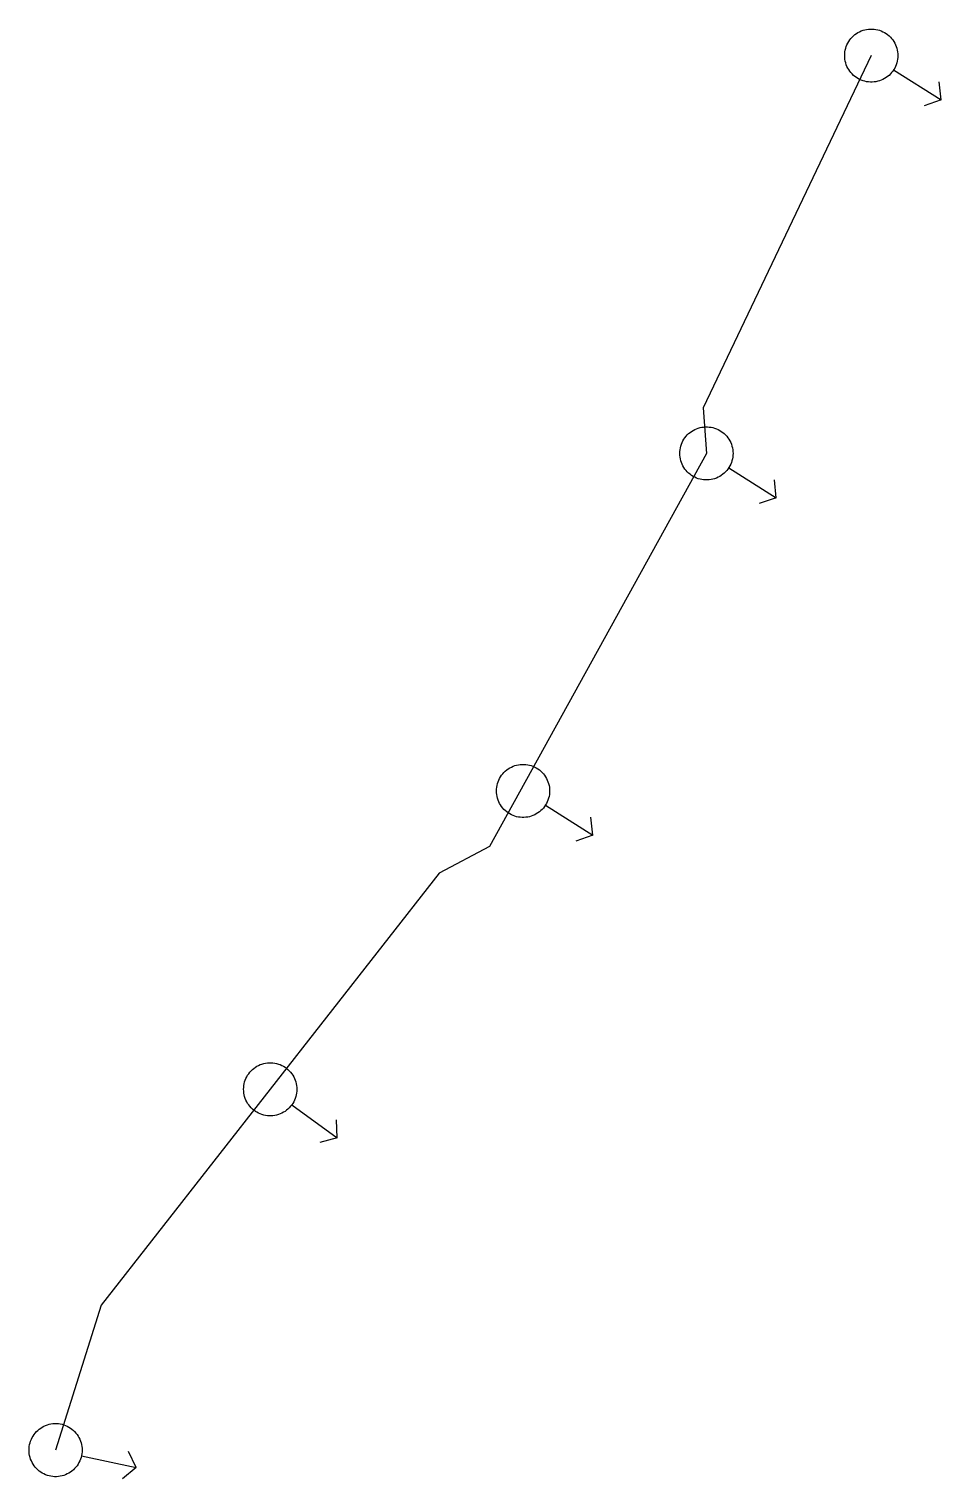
# Model space of a CAD drawing. Header units: inches. Extents: x 1390672 to 1398270, y 354915 to 360781.
# Drawn here: x 1394742.3 to 1394849.3, y 359322.1 to 359492.2 of the extents above; entities that cross this region are included whole.
import ezdxf

# ---------------------------------------------------------------- set-up
doc = ezdxf.new("R2010")
doc.units = ezdxf.units.IN
doc.header["$MEASUREMENT"] = 0

msp = doc.modelspace()

# ---------------------------------------------------------------- linework, layer by layer
for points in [[(1394844.19, 359489.05), (1394844.18, 359488.83), (1394844.16, 359488.62), (1394844.12, 359488.4), (1394844.07, 359488.19), (1394844, 359487.98), (1394843.92, 359487.78), (1394843.83, 359487.59), (1394843.72, 359487.4), (1394843.6, 359487.22), (1394843.46, 359487.05), (1394843.32, 359486.89), (1394843.16, 359486.73), (1394842.99, 359486.59), (1394842.82, 359486.47), (1394842.63, 359486.35), (1394842.44, 359486.25), (1394842.24, 359486.16), (1394842.04, 359486.09), (1394841.83, 359486.03), (1394841.62, 359485.98), (1394841.4, 359485.95), (1394841.18, 359485.94), (1394840.97, 359485.94), (1394840.75, 359485.95), (1394840.53, 359485.98), (1394840.32, 359486.03), (1394840.11, 359486.09), (1394839.91, 359486.16), (1394839.71, 359486.25), (1394839.52, 359486.35), (1394839.33, 359486.47), (1394839.16, 359486.59), (1394838.99, 359486.73), (1394838.83, 359486.89), (1394838.69, 359487.05), (1394838.55, 359487.22), (1394838.43, 359487.4), (1394838.32, 359487.59), (1394838.23, 359487.78), (1394838.15, 359487.98), (1394838.08, 359488.19), (1394838.03, 359488.4), (1394837.99, 359488.62), (1394837.97, 359488.83), (1394837.96, 359489.05), (1394837.97, 359489.27), (1394837.99, 359489.48), (1394838.03, 359489.7), (1394838.08, 359489.91), (1394838.15, 359490.12), (1394838.23, 359490.32), (1394838.32, 359490.51), (1394838.43, 359490.7), (1394838.55, 359490.88), (1394838.69, 359491.05), (1394838.83, 359491.22), (1394838.99, 359491.37), (1394839.16, 359491.51), (1394839.33, 359491.63), (1394839.52, 359491.75), (1394839.71, 359491.85), (1394839.91, 359491.94), (1394840.11, 359492.01), (1394840.32, 359492.07), (1394840.53, 359492.12), (1394840.75, 359492.15), (1394840.97, 359492.16), (1394841.18, 359492.16), (1394841.4, 359492.15), (1394841.62, 359492.12), (1394841.83, 359492.07), (1394842.04, 359492.01), (1394842.24, 359491.94), (1394842.44, 359491.85), (1394842.63, 359491.75), (1394842.82, 359491.63), (1394842.99, 359491.51), (1394843.16, 359491.37), (1394843.32, 359491.22), (1394843.46, 359491.05), (1394843.6, 359490.88), (1394843.72, 359490.7), (1394843.83, 359490.51), (1394843.92, 359490.32), (1394844, 359490.12), (1394844.07, 359489.91), (1394844.12, 359489.7), (1394844.16, 359489.48), (1394844.18, 359489.27), (1394844.19, 359489.05)], [(1394841.08, 359489.05), (1394821.38, 359447.72), (1394821.74, 359442.38), (1394796.3, 359396.26), (1394790.41, 359393.13), (1394750.74, 359342.47), (1394745.4, 359325.48)], [(1394843.7, 359487.37), (1394849.26, 359483.86)], [(1394849.26, 359483.86), (1394849.04, 359485.96)], [(1394849.26, 359483.86), (1394847.27, 359483.16)], [(1394824.86, 359442.38), (1394824.85, 359442.17), (1394824.83, 359441.95), (1394824.79, 359441.74), (1394824.74, 359441.53), (1394824.67, 359441.32), (1394824.59, 359441.12), (1394824.49, 359440.92), (1394824.38, 359440.73), (1394824.26, 359440.55), (1394824.13, 359440.38), (1394823.98, 359440.22), (1394823.83, 359440.07), (1394823.66, 359439.93), (1394823.48, 359439.8), (1394823.3, 359439.69), (1394823.11, 359439.58), (1394822.91, 359439.49), (1394822.7, 359439.42), (1394822.49, 359439.36), (1394822.28, 359439.31), (1394822.07, 359439.28), (1394821.85, 359439.27), (1394821.63, 359439.27), (1394821.41, 359439.28), (1394821.2, 359439.31), (1394820.99, 359439.36), (1394820.78, 359439.42), (1394820.57, 359439.49), (1394820.37, 359439.58), (1394820.18, 359439.69), (1394820, 359439.8), (1394819.82, 359439.93), (1394819.65, 359440.07), (1394819.5, 359440.22), (1394819.35, 359440.38), (1394819.22, 359440.55), (1394819.1, 359440.73), (1394818.99, 359440.92), (1394818.89, 359441.12), (1394818.81, 359441.32), (1394818.74, 359441.53), (1394818.69, 359441.74), (1394818.65, 359441.95), (1394818.63, 359442.17), (1394818.62, 359442.38), (1394818.63, 359442.6), (1394818.65, 359442.82), (1394818.69, 359443.03), (1394818.74, 359443.24), (1394818.81, 359443.45), (1394818.89, 359443.65), (1394818.99, 359443.85), (1394819.1, 359444.04), (1394819.22, 359444.22), (1394819.35, 359444.39), (1394819.5, 359444.55), (1394819.65, 359444.7), (1394819.82, 359444.84), (1394820, 359444.97), (1394820.18, 359445.08), (1394820.37, 359445.19), (1394820.57, 359445.27), (1394820.78, 359445.35), (1394820.99, 359445.41), (1394821.2, 359445.45), (1394821.41, 359445.48), (1394821.63, 359445.5), (1394821.85, 359445.5), (1394822.07, 359445.48), (1394822.28, 359445.45), (1394822.49, 359445.41), (1394822.7, 359445.35), (1394822.91, 359445.27), (1394823.11, 359445.19), (1394823.3, 359445.08), (1394823.48, 359444.97), (1394823.66, 359444.84), (1394823.83, 359444.7), (1394823.98, 359444.55), (1394824.13, 359444.39), (1394824.26, 359444.22), (1394824.38, 359444.04), (1394824.49, 359443.85), (1394824.59, 359443.65), (1394824.67, 359443.45), (1394824.74, 359443.24), (1394824.79, 359443.03), (1394824.83, 359442.82), (1394824.85, 359442.6), (1394824.86, 359442.38)], [(1394824.37, 359440.71), (1394829.92, 359437.19)], [(1394829.92, 359437.19), (1394829.71, 359439.29)], [(1394829.92, 359437.19), (1394827.93, 359436.49)], [(1394803.35, 359402.8), (1394803.34, 359402.58), (1394803.32, 359402.36), (1394803.28, 359402.15), (1394803.23, 359401.94), (1394803.16, 359401.73), (1394803.08, 359401.53), (1394802.99, 359401.33), (1394802.88, 359401.15), (1394802.76, 359400.97), (1394802.62, 359400.79), (1394802.48, 359400.63), (1394802.32, 359400.48), (1394802.15, 359400.34), (1394801.98, 359400.21), (1394801.79, 359400.1), (1394801.6, 359400), (1394801.4, 359399.91), (1394801.2, 359399.83), (1394800.99, 359399.77), (1394800.78, 359399.73), (1394800.56, 359399.7), (1394800.34, 359399.68), (1394800.13, 359399.68), (1394799.91, 359399.7), (1394799.69, 359399.73), (1394799.48, 359399.77), (1394799.27, 359399.83), (1394799.07, 359399.91), (1394798.87, 359400), (1394798.68, 359400.1), (1394798.49, 359400.21), (1394798.32, 359400.34), (1394798.15, 359400.48), (1394797.99, 359400.63), (1394797.85, 359400.79), (1394797.71, 359400.97), (1394797.59, 359401.15), (1394797.48, 359401.33), (1394797.39, 359401.53), (1394797.31, 359401.73), (1394797.24, 359401.94), (1394797.19, 359402.15), (1394797.15, 359402.36), (1394797.13, 359402.58), (1394797.12, 359402.8), (1394797.13, 359403.01), (1394797.15, 359403.23), (1394797.19, 359403.45), (1394797.24, 359403.66), (1394797.31, 359403.86), (1394797.39, 359404.06), (1394797.48, 359404.26), (1394797.59, 359404.45), (1394797.71, 359404.63), (1394797.85, 359404.8), (1394797.99, 359404.96), (1394798.15, 359405.11), (1394798.32, 359405.25), (1394798.49, 359405.38), (1394798.68, 359405.5), (1394798.87, 359405.6), (1394799.07, 359405.69), (1394799.27, 359405.76), (1394799.48, 359405.82), (1394799.69, 359405.87), (1394799.91, 359405.9), (1394800.13, 359405.91), (1394800.34, 359405.91), (1394800.56, 359405.9), (1394800.78, 359405.87), (1394800.99, 359405.82), (1394801.2, 359405.76), (1394801.4, 359405.69), (1394801.6, 359405.6), (1394801.79, 359405.5), (1394801.98, 359405.38), (1394802.15, 359405.25), (1394802.32, 359405.11), (1394802.48, 359404.96), (1394802.62, 359404.8), (1394802.76, 359404.63), (1394802.88, 359404.45), (1394802.99, 359404.26), (1394803.08, 359404.06), (1394803.16, 359403.86), (1394803.23, 359403.66), (1394803.28, 359403.45), (1394803.32, 359403.23), (1394803.34, 359403.01), (1394803.35, 359402.8)], [(1394802.86, 359401.12), (1394808.42, 359397.61)], [(1394808.42, 359397.61), (1394808.2, 359399.7)], [(1394808.42, 359397.61), (1394806.43, 359396.9)], [(1394773.69, 359367.8), (1394773.69, 359367.58), (1394773.66, 359367.36), (1394773.63, 359367.15), (1394773.57, 359366.94), (1394773.51, 359366.73), (1394773.43, 359366.53), (1394773.33, 359366.34), (1394773.22, 359366.15), (1394773.1, 359365.97), (1394772.97, 359365.8), (1394772.82, 359365.63), (1394772.66, 359365.48), (1394772.5, 359365.34), (1394772.32, 359365.21), (1394772.14, 359365.1), (1394771.94, 359365), (1394771.75, 359364.91), (1394771.54, 359364.83), (1394771.33, 359364.77), (1394771.12, 359364.73), (1394770.9, 359364.7), (1394770.69, 359364.68), (1394770.47, 359364.68), (1394770.25, 359364.7), (1394770.04, 359364.73), (1394769.82, 359364.77), (1394769.61, 359364.83), (1394769.41, 359364.91), (1394769.21, 359365), (1394769.02, 359365.1), (1394768.84, 359365.21), (1394768.66, 359365.34), (1394768.49, 359365.48), (1394768.34, 359365.63), (1394768.19, 359365.8), (1394768.06, 359365.97), (1394767.93, 359366.15), (1394767.83, 359366.34), (1394767.73, 359366.53), (1394767.65, 359366.73), (1394767.58, 359366.94), (1394767.53, 359367.15), (1394767.49, 359367.36), (1394767.47, 359367.58), (1394767.46, 359367.8), (1394767.47, 359368.02), (1394767.49, 359368.23), (1394767.53, 359368.45), (1394767.58, 359368.66), (1394767.65, 359368.86), (1394767.73, 359369.07), (1394767.83, 359369.26), (1394767.93, 359369.45), (1394768.06, 359369.63), (1394768.19, 359369.8), (1394768.34, 359369.96), (1394768.49, 359370.11), (1394768.66, 359370.25), (1394768.84, 359370.38), (1394769.02, 359370.5), (1394769.21, 359370.6), (1394769.41, 359370.69), (1394769.61, 359370.76), (1394769.82, 359370.82), (1394770.04, 359370.87), (1394770.25, 359370.9), (1394770.47, 359370.91), (1394770.69, 359370.91), (1394770.9, 359370.9), (1394771.12, 359370.87), (1394771.33, 359370.82), (1394771.54, 359370.76), (1394771.75, 359370.69), (1394771.94, 359370.6), (1394772.14, 359370.5), (1394772.32, 359370.38), (1394772.5, 359370.25), (1394772.66, 359370.11), (1394772.82, 359369.96), (1394772.97, 359369.8), (1394773.1, 359369.63), (1394773.22, 359369.45), (1394773.33, 359369.26), (1394773.43, 359369.07), (1394773.51, 359368.86), (1394773.57, 359368.66), (1394773.63, 359368.45), (1394773.66, 359368.23), (1394773.69, 359368.02), (1394773.69, 359367.8)], [(1394773.1, 359365.97), (1394778.43, 359362.12)], [(1394778.43, 359362.12), (1394778.34, 359364.23)], [(1394778.43, 359362.12), (1394776.4, 359361.54)], [(1394748.52, 359325.48), (1394748.51, 359325.26), (1394748.49, 359325.04), (1394748.45, 359324.83), (1394748.4, 359324.62), (1394748.33, 359324.41), (1394748.25, 359324.21), (1394748.15, 359324.02), (1394748.05, 359323.83), (1394747.92, 359323.65), (1394747.79, 359323.48), (1394747.64, 359323.31), (1394747.49, 359323.16), (1394747.32, 359323.02), (1394747.15, 359322.89), (1394746.96, 359322.78), (1394746.77, 359322.68), (1394746.57, 359322.59), (1394746.37, 359322.51), (1394746.16, 359322.45), (1394745.94, 359322.41), (1394745.73, 359322.38), (1394745.51, 359322.36), (1394745.29, 359322.36), (1394745.08, 359322.38), (1394744.86, 359322.41), (1394744.65, 359322.45), (1394744.44, 359322.51), (1394744.24, 359322.59), (1394744.04, 359322.68), (1394743.84, 359322.78), (1394743.66, 359322.89), (1394743.48, 359323.02), (1394743.32, 359323.16), (1394743.16, 359323.31), (1394743.02, 359323.48), (1394742.88, 359323.65), (1394742.76, 359323.83), (1394742.65, 359324.02), (1394742.56, 359324.21), (1394742.47, 359324.41), (1394742.41, 359324.62), (1394742.35, 359324.83), (1394742.32, 359325.04), (1394742.29, 359325.26), (1394742.29, 359325.48), (1394742.29, 359325.7), (1394742.32, 359325.91), (1394742.35, 359326.13), (1394742.41, 359326.34), (1394742.47, 359326.54), (1394742.56, 359326.75), (1394742.65, 359326.94), (1394742.76, 359327.13), (1394742.88, 359327.31), (1394743.02, 359327.48), (1394743.16, 359327.64), (1394743.32, 359327.79), (1394743.48, 359327.93), (1394743.66, 359328.06), (1394743.84, 359328.18), (1394744.04, 359328.28), (1394744.24, 359328.37), (1394744.44, 359328.44), (1394744.65, 359328.5), (1394744.86, 359328.55), (1394745.08, 359328.58), (1394745.29, 359328.59), (1394745.51, 359328.59), (1394745.73, 359328.58), (1394745.94, 359328.55), (1394746.16, 359328.5), (1394746.37, 359328.44), (1394746.57, 359328.37), (1394746.77, 359328.28), (1394746.96, 359328.18), (1394747.15, 359328.06), (1394747.32, 359327.93), (1394747.49, 359327.79), (1394747.64, 359327.64), (1394747.79, 359327.48), (1394747.92, 359327.31), (1394748.05, 359327.13), (1394748.15, 359326.94), (1394748.25, 359326.75), (1394748.33, 359326.54), (1394748.4, 359326.34), (1394748.45, 359326.13), (1394748.49, 359325.91), (1394748.51, 359325.7), (1394748.52, 359325.48)], [(1394748.45, 359324.81), (1394754.87, 359323.43)], [(1394754.87, 359323.43), (1394753.95, 359325.33)], [(1394754.87, 359323.43), (1394753.25, 359322.09)]]:
    msp.add_lwpolyline(points)

doc.saveas('drawing.dxf')
